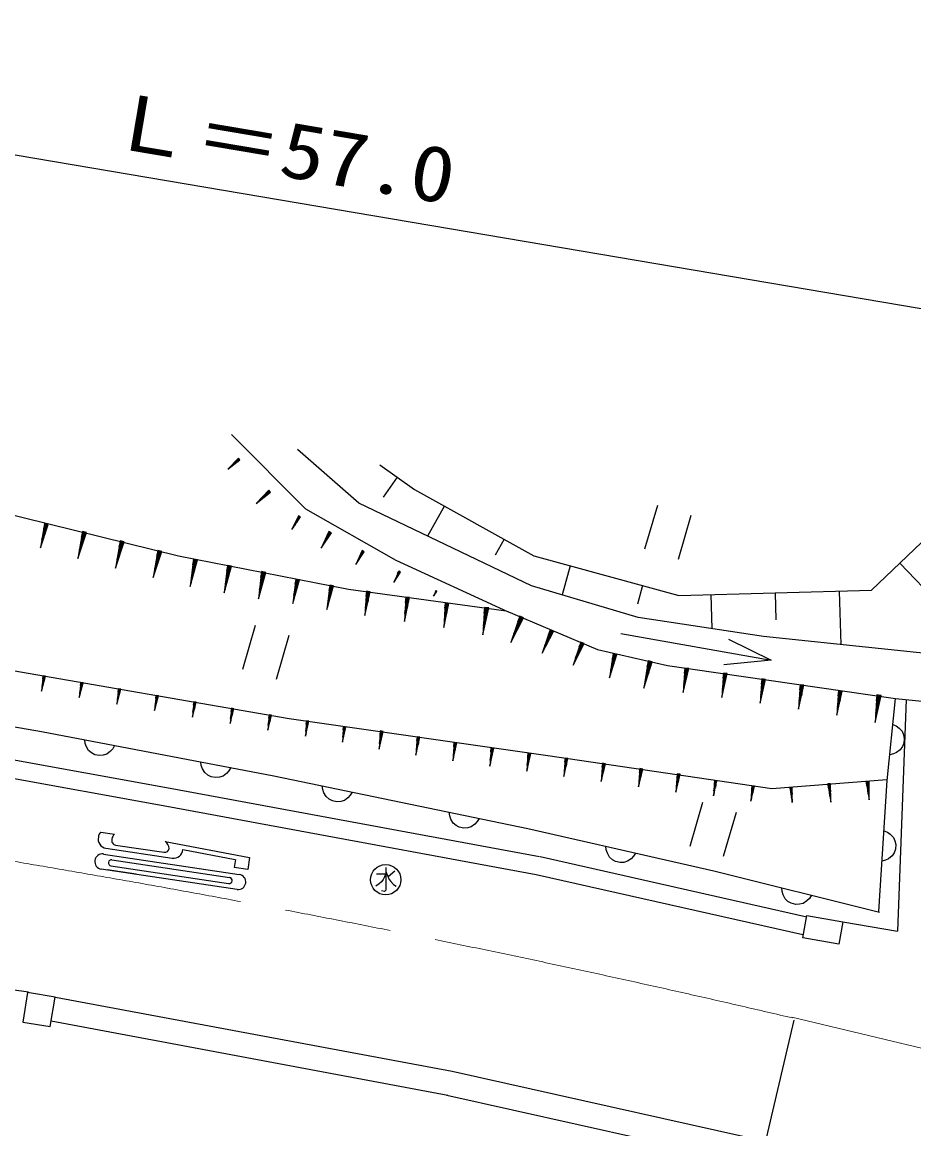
# Model space of a CAD drawing. Units: millimetres, scale not verified. Extents: x 274551 to 914551, y 119061 to 479061.
# Drawn here: x 552802 to 582033, y 397999 to 434301 of the extents above; entities that cross this region are included whole.
import ezdxf
from ezdxf.enums import TextEntityAlignment as Align

# ---------------------------------------------------------------- set-up
doc = ezdxf.new("R2010")
doc.units = ezdxf.units.MM
doc.header["$LTSCALE"] = 1000
doc.linetypes.add('CHAIN', pattern=[18.5, 12, -1.5, 3.5, -1.5])
doc.layers.add('M-BGD', color=7, linetype='Continuous', lineweight=25)
doc.layers.add('M-BMK', color=2, linetype='CHAIN', lineweight=13)
doc.styles.add('ＭＳ ゴシック', font='')
doc.styles.get('ＭＳ ゴシック').set_extended_font_data('MS Gothic')

# ---------------------------------------------------------------- blocks, each defined once
blk = doc.blocks.new('BUHIN19')
at = {"color": 7, "linetype": 'Continuous', "lineweight": 25}
for p, q in [((92, 375), (-77, -313)), ((-49, -132), (77, 379)), ((61, 382), (-20, 54)), ((-18, -140), (108, 371)), ((8, 235), (46, 386)), ((120, 368), (39, 40)), ((100, 212), (137, 364))]:
    blk.add_line(p, q, dxfattribs=at)
blk.add_lwpolyline([(36, 403), (-96, -388), (156, 374)], close=True, dxfattribs=at)
blk = doc.blocks.new('BUHIN20')
at = {"color": 7, "linetype": 'Continuous', "lineweight": 25}
for p, q in [((104, 422), (-87, -352)), ((-55, -149), (87, 426)), ((69, 430), (-22, 61)), ((-20, -157), (121, 417)), ((10, 264), (52, 435)), ((135, 414), (44, 45)), ((112, 239), (154, 409))]:
    blk.add_line(p, q, dxfattribs=at)
blk.add_lwpolyline([(40, 454), (-108, -437), (175, 420)], close=True, dxfattribs=at)
blk = doc.blocks.new('BUHIN21')
at = {"color": 7, "linetype": 'Continuous', "lineweight": 25}
for p, q in [((83, 426), (-69, -356)), ((-48, -151), (65, 430)), ((48, 433), (-25, 60)), ((-12, -158), (101, 423)), ((-4, 264), (30, 437)), ((114, 420), (41, 47)), ((100, 244), (134, 416))]:
    blk.add_line(p, q, dxfattribs=at)
blk.add_lwpolyline([(18, 455), (-86, -442), (155, 428)], close=True, dxfattribs=at)
blk = doc.blocks.new('BUHIN22')
at = {"color": 7, "linetype": 'Continuous', "lineweight": 25}
for p, q in [((74, 379), (-62, -316)), ((-42, -134), (58, 382)), ((42, 385), (-22, 53)), ((-11, -140), (90, 376)), ((-3, 235), (27, 388)), ((101, 374), (37, 42)), ((89, 217), (119, 370))]:
    blk.add_line(p, q, dxfattribs=at)
blk.add_lwpolyline([(16, 404), (-76, -393), (137, 381)], close=True, dxfattribs=at)
blk = doc.blocks.new('BUHIN23')
at = {"color": 7, "linetype": 'Continuous', "lineweight": 25}
for p, q in [((53, 382), (-44, -319)), ((-35, -136), (37, 385)), ((21, 387), (-25, 52)), ((-16, 234), (6, 389)), ((-3, -141), (69, 380)), ((81, 378), (34, 44)), ((77, 221), (99, 376))]:
    blk.add_line(p, q, dxfattribs=at)
blk.add_lwpolyline([(-6, 405), (-55, -396), (116, 388)], close=True, dxfattribs=at)
blk = doc.blocks.new('BUHIN26')
at = {"color": 7, "linetype": 'Continuous', "lineweight": 25}
for p, q in [((120, 368), (-11, 57)), ((45, 231), (106, 374)), ((150, 356), (-125, -297)), ((-69, -123), (135, 362)), ((-40, -135), (165, 349)), ((176, 345), (44, 33)), ((132, 194), (192, 338))]:
    blk.add_line(p, q, dxfattribs=at)
blk.add_lwpolyline([(98, 393), (-155, -369), (213, 345)], close=True, dxfattribs=at)
blk = doc.blocks.new('BUHIN29')
at = {"color": 7, "linetype": 'Continuous', "lineweight": 25}
for p, q in [((55, 382), (-46, -319)), ((-36, -136), (39, 384)), ((24, 387), (-25, 52)), ((-15, 234), (8, 389)), ((-4, -141), (71, 380)), ((83, 378), (35, 44)), ((78, 221), (101, 375))]:
    blk.add_line(p, q, dxfattribs=at)
blk.add_lwpolyline([(-4, 405), (-57, -396), (119, 387)], close=True, dxfattribs=at)
blk = doc.blocks.new('BUHIN33')
at = {"color": 7, "linetype": 'Continuous', "lineweight": 25}
for p, q in [((41, 238), (-34, -198)), ((-25, -85), (31, 239)), ((22, 241), (-15, 33)), ((-5, 147), (12, 243)), ((-5, -88), (51, 236)), ((59, 235), (22, 27)), ((53, 137), (70, 233))]:
    blk.add_line(p, q, dxfattribs=at)
blk.add_lwpolyline([(5, 253), (-43, -246), (81, 240)], close=True, dxfattribs=at)
blk = doc.blocks.new('BUHIN34')
at = {"color": 7, "linetype": 'Continuous', "lineweight": 25}
for p, q in [((34, 239), (-28, -199)), ((-22, -85), (24, 240)), ((14, 242), (-16, 33)), ((-9, 147), (4, 243)), ((-2, -88), (44, 237)), ((51, 236), (22, 27)), ((49, 138), (62, 235))]:
    blk.add_line(p, q, dxfattribs=at)
blk.add_lwpolyline([(-3, 253), (-35, -248), (74, 242)], close=True, dxfattribs=at)
blk = doc.blocks.new('BUHIN35')
at = {"color": 7, "linetype": 'Continuous', "lineweight": 25}
for p, q in [((41, 287), (-34, -239)), ((-27, -102), (29, 288)), ((17, 290), (-19, 39)), ((-11, 176), (5, 292)), ((-3, -106), (53, 285)), ((62, 284), (26, 33)), ((58, 166), (75, 282))]:
    blk.add_line(p, q, dxfattribs=at)
blk.add_lwpolyline([(-4, 304), (-42, -297), (88, 290)], close=True, dxfattribs=at)
blk = doc.blocks.new('BUHIN36')
at = {"color": 7, "linetype": 'Continuous', "lineweight": 25}
for p, q in [((43, 286), (-35, -239)), ((-27, -102), (31, 288)), ((19, 290), (-18, 39)), ((-10, 176), (7, 292)), ((-4, -106), (54, 285)), ((63, 283), (26, 33)), ((59, 166), (77, 281))]:
    blk.add_line(p, q, dxfattribs=at)
blk.add_lwpolyline([(-2, 304), (-44, -297), (90, 290)], close=True, dxfattribs=at)
blk = doc.blocks.new('BUHIN37')
at = {"color": 7, "linetype": 'Continuous', "lineweight": 25}
for p, q in [((35, 239), (-30, -199)), ((-23, -85), (26, 240)), ((16, 242), (-15, 33)), ((-9, 147), (6, 243)), ((-3, -88), (45, 237)), ((53, 236), (22, 27)), ((50, 138), (64, 234))]:
    blk.add_line(p, q, dxfattribs=at)
blk.add_lwpolyline([(-2, 253), (-37, -247), (75, 242)], close=True, dxfattribs=at)
blk = doc.blocks.new('BUHIN39')
at = {"color": 7, "linetype": 'Continuous', "lineweight": 25}
for p, q in [((-49, 169), (-59, 286)), ((-47, 287), (-27, 34)), ((-4, -106), (-35, 288)), ((-23, 289), (19, -241)), ((20, -104), (-11, 290)), ((-2, 290), (18, 38)), ((21, 175), (12, 291))]:
    blk.add_line(p, q, dxfattribs=at)
blk.add_lwpolyline([(-70, 295), (24, -299), (23, 303)], close=True, dxfattribs=at)
blk = doc.blocks.new('BUHIN70')
at = {"color": 7, "linetype": 'Continuous', "lineweight": 25}
for p, q in [((-346, 881), (-763, -560)), ((343, -880), (760, 561))]:
    blk.add_line(p, q, dxfattribs=at)
blk = doc.blocks.new('BUHIN343')
at = {"color": 7, "linetype": 'Continuous', "lineweight": 25}
blk.add_lwpolyline([(491, -93), (430, -199), (353, -284), (239, -374), (120, -412), (-2, -425), (-154, -396), (-263, -339), (-360, -260), (-435, -134), (-476, -27), (-491, 93)], dxfattribs=at)
blk = doc.blocks.new('BUHIN344')
at = {"color": 7, "linetype": 'Continuous', "lineweight": 25}
blk.add_lwpolyline([(490, -102), (427, -206), (348, -289), (233, -378), (113, -414), (-9, -425), (-161, -393), (-269, -335), (-364, -254), (-437, -126), (-476, -18), (-490, 102)], dxfattribs=at)

msp = doc.modelspace()

# ---------------------------------------------------------------- linework, layer by layer
at = {"layer": 'M-BGD'}
for p, q in [((583326, 424719), (526837, 434301)), ((559661, 420780), (562089, 418339)), ((563839, 418524), (561828, 420280)), ((559911, 419967), (559585, 419667)), ((559662, 419751), (559904, 419974)), ((559676, 419736), (559917, 419959)), ((559897, 419981), (559742, 419838)), ((559922, 419954), (559767, 419811)), ((559819, 419923), (559890, 419989)), ((559858, 419880), (559930, 419946)), ((564527, 419778), (565666, 418976)), ((565096, 419377), (564637, 418724)), ((549276, 418925), (557929, 416791)), ((560893, 418928), (560707, 418756)), ((560799, 418858), (560885, 418937)), ((565666, 418976), (569577, 416797)), ((560909, 418911), (560519, 418551)), ((560611, 418652), (560901, 418920)), ((560627, 418634), (560917, 418902)), ((560923, 418895), (560737, 418723)), ((560847, 418806), (560932, 418885)), ((562089, 418339), (565051, 416658)), ((569499, 415809), (563839, 418524)), ((566644, 418431), (566093, 417443)), ((561888, 418084), (561671, 417698)), ((561718, 417802), (561879, 418089)), ((561736, 417792), (561896, 418079)), ((561870, 418093), (561767, 417909)), ((561903, 418075), (561800, 417891)), ((561814, 418013), (561862, 418098)), ((561865, 417985), (561913, 418070)), ((562892, 417560), (562632, 417097)), ((562689, 417222), (562882, 417566)), ((562709, 417210), (562903, 417554)), ((562871, 417572), (562747, 417350)), ((562910, 417549), (562786, 417328)), ((562803, 417475), (562861, 417577)), ((562865, 417441), (562922, 417543)), ((568599, 417342), (568309, 416820)), ((580642, 415664), (582511, 417447)), ((557929, 416791), (563504, 415705)), ((563978, 416941), (563767, 416552)), ((563813, 416656), (563969, 416946)), ((563830, 416647), (563987, 416936)), ((563960, 416950), (563860, 416765)), ((563993, 416933), (563893, 416747)), ((563905, 416869), (563951, 416955)), ((563957, 416842), (564003, 416927)), ((569577, 416797), (574328, 415491)), ((565051, 416658), (568717, 414968)), ((570765, 416471), (570501, 415512)), ((581576, 416556), (582992, 415072)), ((565170, 416272), (565002, 415961)), ((565038, 416045), (565163, 416276)), ((565052, 416037), (565177, 416268)), ((565156, 416280), (565076, 416131)), ((565182, 416265), (565102, 416117)), ((565112, 416215), (565149, 416284)), ((565153, 416193), (565190, 416261)), ((563504, 415705), (568673, 414987)), ((572995, 414772), (569499, 415809)), ((573140, 415818), (572974, 415214)), ((574328, 415491), (580642, 415664)), ((566384, 415643), (566300, 415487)), ((566318, 415529), (566380, 415645)), ((566325, 415525), (566387, 415641)), ((566377, 415647), (566337, 415572)), ((566390, 415639), (566350, 415565)), ((566355, 415614), (566373, 415649)), ((566376, 415603), (566394, 415637)), ((575380, 415520), (575411, 414408)), ((577485, 415578), (577509, 414696)), ((579590, 415636), (579638, 413886)), ((568027, 415081), (567918, 414292)), ((567928, 414497), (568009, 415083)), ((567991, 415086), (567939, 414709)), ((567950, 414915), (567974, 415088)), ((567964, 414492), (568045, 415079)), ((568058, 415077), (568006, 414700)), ((568054, 414900), (568078, 415074)), ((568673, 414987), (571668, 413724)), ((569170, 414772), (568860, 414038)), ((568923, 414233), (569153, 414779)), ((568957, 414219), (569186, 414765)), ((569137, 414786), (568989, 414435)), ((569199, 414760), (569051, 414409)), ((569052, 414631), (569120, 414793)), ((569149, 414590), (569217, 414752)), ((577101, 414153), (572995, 414772)), ((572433, 414247), (577356, 413374)), ((583413, 413489), (577101, 414153)), ((549200, 413602), (561555, 411457)), ((571668, 413724), (573961, 413198)), ((572233, 413559), (572075, 412869)), ((572100, 413050), (572218, 413563)), ((572202, 413566), (572126, 413237)), ((572131, 413043), (572249, 413556)), ((572152, 413418), (572186, 413570)), ((572261, 413553), (572185, 413223)), ((572243, 413397), (572278, 413549)), ((541337, 413181), (553440, 411030)), ((573384, 413315), (573206, 412539)), ((573234, 412742), (573367, 413319)), ((573349, 413323), (573264, 412952)), ((573269, 412734), (573402, 413311)), ((573292, 413156), (573332, 413327)), ((573415, 413308), (573330, 412937)), ((573395, 413132), (573435, 413303)), ((573961, 413198), (581432, 412119)), ((580887, 412205), (580773, 411417)), ((580784, 411622), (580869, 412208)), ((580851, 412211), (580797, 411834)), ((580808, 412040), (580833, 412213)), ((580820, 411617), (580905, 412203)), ((580918, 412201), (580864, 411825)), ((580913, 412024), (580938, 412198)), ((581159, 409426), (581432, 412114)), ((581432, 412114), (582916, 411962)), ((581778, 412079), (581501, 404484)), ((561555, 411457), (570038, 410251)), ((553440, 411030), (561051, 409582)), ((557653, 409168), (548161, 410875)), ((557547, 408577), (548061, 410283)), ((570038, 410251), (577378, 409160)), ((561051, 409582), (569376, 407852)), ((569758, 406923), (557653, 409168)), ((577378, 409160), (581142, 409456)), ((577985, 409093), (577977, 409190)), ((577987, 409191), (578004, 408980)), ((578023, 408864), (577997, 409192)), ((578007, 409192), (578042, 408751)), ((578043, 408865), (578017, 409193)), ((578025, 409194), (578041, 408983)), ((578043, 409097), (578036, 409195)), ((580881, 405128), (581159, 409426)), ((569649, 406333), (557547, 408577)), ((555387, 407736), (555832, 407669)), ((569376, 407852), (575475, 406464)), ((555868, 407310), (557451, 407072)), ((557493, 407420), (560257, 406904)), ((555470, 407015), (559920, 406348)), ((555549, 407206), (557725, 406879)), ((558070, 407159), (559788, 406839)), ((555715, 406625), (559572, 406046)), ((555745, 406822), (559602, 406244)), ((559792, 406838), (559752, 406575)), ((560257, 406904), (560197, 406508)), ((578523, 404948), (569781, 406918)), ((559846, 405853), (555396, 406521)), ((556542, 406349), (555594, 406491)), ((560197, 406508), (559752, 406575)), ((565024, 406456), (564796, 406268)), ((578391, 404362), (569649, 406333)), ((575475, 406464), (580902, 405105)), ((578399, 404270), (578530, 405001)), ((578530, 405001), (579708, 404788)), ((579708, 404788), (579577, 404058)), ((579708, 404788), (581501, 404484)), ((579577, 404058), (578399, 404270)), ((553006, 402486), (548917, 403037)), ((552980, 402467), (552822, 401500)), ((553881, 402320), (552980, 402467)), ((553723, 401352), (553881, 402320)), ((553896, 402324), (566903, 399887)), ((552822, 401500), (553723, 401352)), ((553749, 401538), (566756, 399101)), ((578094, 401568), (572256, 376637)), ((566903, 399887), (581698, 396587)), ((566729, 399106), (581524, 395806))]:
    msp.add_line(p, q, dxfattribs=at)
for points in [[(559891, 420001), (559550, 419633), (559943, 419944)], [(560885, 418952), (560476, 418511), (560948, 418884)], [(561858, 418110), (561647, 417655), (561926, 418072)], [(562857, 417592), (562604, 417046), (562938, 417546)], [(563948, 416967), (563744, 416509), (564016, 416930)], [(565146, 416293), (564983, 415926), (565201, 416264)], [(566372, 415653), (566291, 415470), (566399, 415639)], [(567960, 415106), (567906, 414205), (568098, 415087)], [(569112, 414813), (568826, 413957), (569240, 414759)], [(572176, 413587), (572057, 412793), (572297, 413559)], [(573320, 413346), (573186, 412453), (573456, 413315)], [(580820, 412231), (580760, 411330), (580958, 412211)], [(577968, 409198), (578046, 408703), (578045, 409204)]]:
    msp.add_lwpolyline(points, close=True, dxfattribs=at)
for points in [[(575955, 414060), (577356, 413374), (575805, 413215)], [(581346, 411267), (581456, 411216), (581547, 411146), (581647, 411041), (581696, 410925), (581718, 410805), (581703, 410651), (581656, 410537), (581585, 410434), (581466, 410348), (581363, 410298), (581245, 410272)], [(581052, 407776), (581165, 407729), (581258, 407662), (581362, 407561), (581414, 407447), (581442, 407327), (581432, 407173), (581389, 407058), (581322, 406952), (581206, 406862), (581105, 406808), (580988, 406778)], [(572913, 407047), (572848, 406943), (572768, 406862), (572651, 406776), (572530, 406741), (572408, 406733), (572257, 406768), (572150, 406828), (572056, 406911), (571986, 407040), (571949, 407148), (571938, 407269)], [(564414, 406366), (564719, 406366), (564679, 406264), (564639, 406184), (564581, 406106), (564501, 406034), (564394, 405956)], [(564719, 406574), (564719, 405826), (564701, 405804), (564679, 405788), (564581, 405806)], [(564719, 406436), (564839, 406178), (564884, 406111), (564979, 406018), (565061, 405956)], [(578674, 405663), (578607, 405561), (578525, 405481), (578406, 405397), (578285, 405366), (578162, 405360), (578012, 405398), (577906, 405461), (577814, 405546), (577746, 405676), (577712, 405785), (577703, 405906)]]:
    msp.add_lwpolyline(points, dxfattribs=at)
msp.add_circle((564719, 406171), 498, dxfattribs=at)
for centre, radius, start, end in [((555550, 407546), 250, 130.6381, 174.115), ((556042, 407455), 300, 134.399, 170.3537), ((555593, 407503), 300, 166.6867, 261.6666), ((555888, 407458), 150, 161.8673, 262.2696), ((557322, 407173), 300, 4.846, 55.3706), ((555433, 406768), 250, 81.4673, 261.4672), ((557473, 407220), 150, 261.4672, 351.4672), ((557771, 407176), 300, 261.2135, 356.8615), ((555730, 406724), 100, 81.4673, 261.4672), ((559587, 406145), 100, 261.4673, 81.4673), ((559883, 406100), 250, 261.4673, 81.4673)]:
    msp.add_arc(centre, radius, start, end, dxfattribs=at)
at = {"layer": 'M-BMK'}
msp.add_line((578032, 401658), (597569, 396988), dxfattribs=at)
msp.add_arc((486077, 10482), 401824, 76.76698, 84.52355, dxfattribs=at)

# ---------------------------------------------------------------- block references
at = {"layer": 'M-BGD'}
for name, p in [('BUHIN70', (573971, 417569)), ('BUHIN19', (553502, 417450)), ('BUHIN20', (554737, 417140)), ('BUHIN20', (555971, 416830)), ('BUHIN20', (557206, 416520)), ('BUHIN21', (558399, 416234)), ('BUHIN21', (559515, 416023)), ('BUHIN21', (560634, 415825)), ('BUHIN22', (561753, 415627)), ('BUHIN22', (562871, 415428)), ('BUHIN23', (564096, 415229)), ('BUHIN23', (565387, 415036)), ('BUHIN23', (566677, 414844)), ('BUHIN70', (560792, 413627)), ('BUHIN26', (570009, 413973)), ('BUHIN26', (571016, 413574)), ('BUHIN29', (574533, 412708)), ('BUHIN33', (553482, 412606)), ('BUHIN29', (575795, 412546)), ('BUHIN29', (577052, 412355)), ('BUHIN33', (554718, 412392)), ('BUHIN33', (555953, 412179)), ('BUHIN29', (578310, 412162)), ('BUHIN33', (557189, 411966)), ('BUHIN29', (579567, 411969)), ('BUHIN33', (558425, 411754)), ('BUHIN33', (559661, 411541)), ('BUHIN33', (560896, 411328)), ('BUHIN34', (562126, 411126)), ('BUHIN34', (563336, 410936)), ('BUHIN35', (564545, 410747)), ('BUHIN343', (555343, 410668)), ('BUHIN35', (565755, 410558)), ('BUHIN35', (566964, 410369)), ('BUHIN35', (568176, 410194)), ('BUHIN35', (569388, 410027)), ('BUHIN343', (559148, 409944)), ('BUHIN36', (570605, 409858)), ('BUHIN36', (571830, 409686)), ('BUHIN36', (573055, 409513)), ('BUHIN36', (574279, 409341)), ('BUHIN344', (563132, 409150)), ('BUHIN37', (575504, 409169)), ('BUHIN37', (576729, 408996)), ('BUHIN39', (579283, 409019)), ('BUHIN39', (580540, 409086)), ('BUHIN70', (575454, 407826)), ('BUHIN344', (567294, 408284))]:
    msp.add_blockref(name, p, dxfattribs=at)

# ---------------------------------------------------------------- texts
at = {"layer": 'M-BGD', "style": 'ＭＳ ゴシック', "width": 1.15}
msp.add_text('Ｌ＝57.0', height=1833, rotation=350.4, dxfattribs=at).set_placement((555403, 429691), align=Align.BOTTOM_LEFT)

doc.saveas('drawing.dxf')
